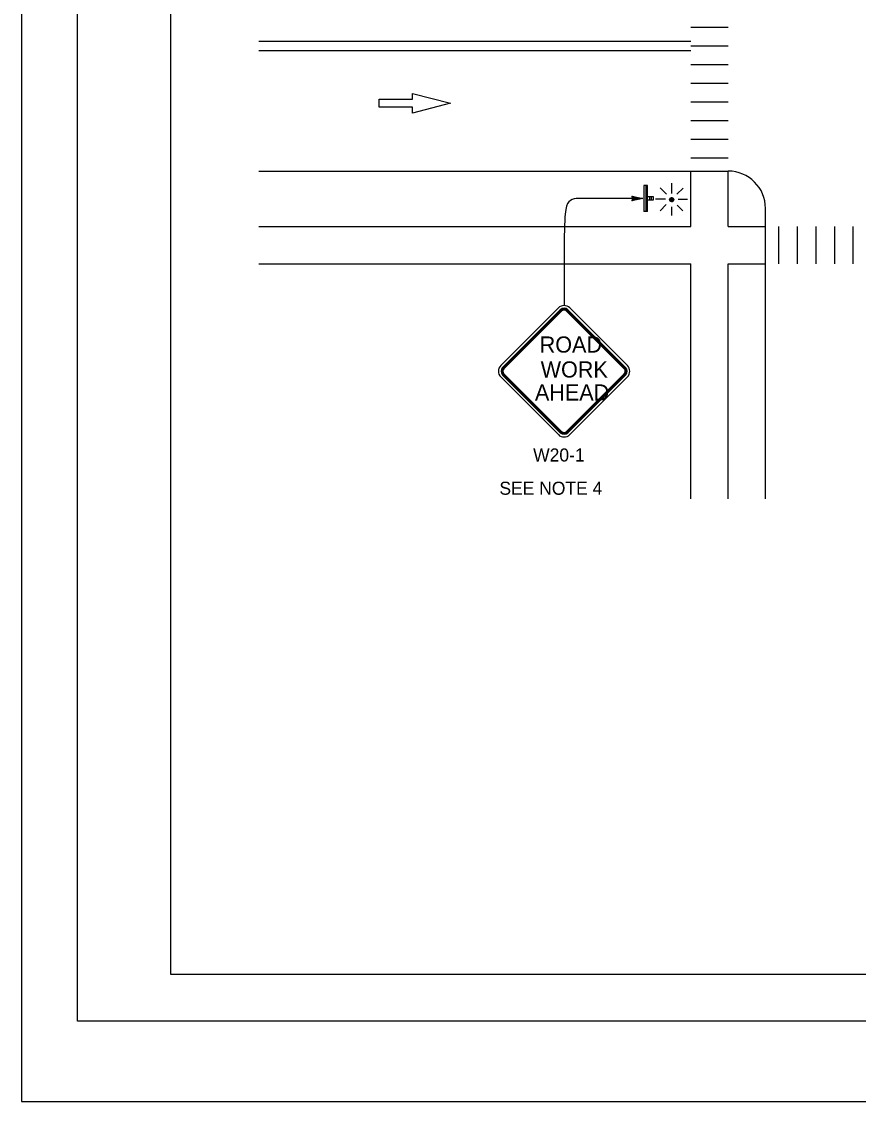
# Model space of a CAD drawing. Extents: x -893 to 867, y -474 to 712.
# Drawn here: x -893 to -445, y -474 to 104 of the extents above; entities that cross this region are included whole.
import ezdxf

# ---------------------------------------------------------------- set-up
doc = ezdxf.new("R2010")
doc.units = 0
for name, color, linetype in [('border_PLOTTING-ELEMENTS', 7, 'Continuous'), ('border_rw_22x34_Cut_Lines', 7, 'Continuous'), ('border_SHEET', 7, 'Continuous'), ('pp_PRESENTATION', 7, 'Continuous'), ('tcd_PVMT-MARKER', 7, 'Continuous'), ('temp_TRAFFIC-CONTROL', 7, 'Continuous'), ('temp_TRAFFIC-CONTROL-anno', 7, 'Continuous')]:
    doc.layers.add(name, color=color, linetype=linetype)

msp = doc.modelspace()

# ---------------------------------------------------------------- linework, layer by layer
at = {"layer": 'border_PLOTTING-ELEMENTS'}
for points in [[(-893.46, -474.04), (866.54, -474.04), (866.54, 711.96), (-893.46, 711.96)], [(-863.46, 668.96), (836.54, 668.96), (836.54, -431.04), (-863.46, -431.04)]]:
    msp.add_lwpolyline(points, close=True, dxfattribs=at)
at = {"layer": 'border_rw_22x34_Cut_Lines'}
msp.add_lwpolyline([(-863.46, 668.96), (836.54, 668.96), (836.54, -431.04), (-863.46, -431.04)], close=True, dxfattribs=at)
at = {"layer": 'border_SHEET'}
for p, q in [((-813.46, -406.05), (-813.46, 643.95)), ((811.54, -406.05), (-813.46, -406.05))]:
    msp.add_line(p, q, dxfattribs=at)
at = {"layer": 'pp_PRESENTATION'}
for p, q in [((-683.96, 62.71), (-683.96, 65.8)), ((-683.96, 65.8), (-663.64, 60.58)), ((-701.9, 60.58), (-701.9, 62.71)), ((-701.9, 62.71), (-683.96, 62.71)), ((-701.9, 58.46), (-701.9, 60.58)), ((-683.96, 58.46), (-701.9, 58.46)), ((-663.64, 60.58), (-683.96, 55.36)), ((-683.96, 55.36), (-683.96, 58.46))]:
    msp.add_line(p, q, dxfattribs=at)
at = {"layer": 'tcd_PVMT-MARKER'}
for p, q in [((-514.8, 101.21), (-534.8, 101.21)), ((-766.26, 93.8), (-534.8, 93.8)), ((-766.26, 88.8), (-534.8, 88.8)), ((-514.8, 91.21), (-534.8, 91.21)), ((-514.8, 81.21), (-534.8, 81.21)), ((-514.8, 71.21), (-534.8, 71.21)), ((-514.8, 61.21), (-534.8, 61.21)), ((-514.8, 51.21), (-534.8, 51.21)), ((-514.8, 41.21), (-534.8, 41.21)), ((-514.8, 31.21), (-534.8, 31.21)), ((-766.26, 24.25), (-514.8, 24.25)), ((-534.8, -5.38), (-534.8, 24.25)), ((-514.8, -5.38), (-514.8, 24.25)), ((-494.8, -151.21), (-494.8, 4.25)), ((-766.26, -5.38), (-534.8, -5.38)), ((-514.8, -5.38), (-494.8, -5.38)), ((-487.92, -5.38), (-487.92, -25.38)), ((-477.92, -5.38), (-477.92, -25.38)), ((-467.92, -5.38), (-467.92, -25.38)), ((-457.92, -5.38), (-457.92, -25.38)), ((-447.92, -5.38), (-447.92, -25.38)), ((-766.26, -25.38), (-534.8, -25.38)), ((-534.8, -151.21), (-534.8, -25.38)), ((-514.8, -151.21), (-514.8, -25.38)), ((-514.8, -25.38), (-494.8, -25.38))]:
    msp.add_line(p, q, dxfattribs=at)
msp.add_arc((-514.8, 4.25), 20, 0, 90, dxfattribs=at)
at = {"layer": 'temp_TRAFFIC-CONTROL'}
for p, q in [((-545.03, 12.21), (-545.03, 17.73)), ((-558, 16.48), (-559.97, 16.48)), ((-559.97, 16.48), (-559.97, 2.7)), ((-558.99, 16.48), (-558.99, 2.7)), ((-558, 2.7), (-558, 16.48)), ((-547.81, 11.92), (-551.17, 15.28)), ((-542.28, 11.83), (-538.96, 15.15)), ((-558, 10.58), (-557.02, 10.58)), ((-558, 9.59), (-558, 9.59)), ((-557.02, 8.61), (-558, 8.61)), ((-557.02, 10.58), (-555.05, 10.58)), ((-557.02, 10.58), (-557.02, 8.61)), ((-555.05, 8.61), (-557.02, 8.61)), ((-556.04, 10.58), (-556.04, 8.61)), ((-555.05, 10.58), (-555.05, 8.61)), ((-548.35, 9.21), (-553.77, 9.21)), ((-548.02, 6.35), (-551.31, 3.06)), ((-542.15, 5.98), (-539.06, 2.9)), ((-541.52, 9.21), (-536.57, 9.21)), ((-558, 2.7), (-559.97, 2.7)), ((-545.22, 5.2), (-545.22, 0.44))]:
    msp.add_line(p, q, dxfattribs=at)
for points in [[(-546.21, 9.01), (-545.15, 10.07)], [(-546.19, 8.75), (-544.89, 10.05)], [(-546.13, 8.53), (-544.67, 9.99)], [(-546.12, 9.38), (-545.52, 9.98)], [(-546.03, 8.34), (-544.48, 9.89)], [(-545.91, 8.18), (-544.32, 9.77)], [(-545.76, 8.05), (-544.19, 9.62)], [(-545.58, 7.94), (-544.08, 9.44)], [(-545.37, 7.87), (-544, 9.23)], [(-545.13, 7.83), (-543.97, 8.99)], [(-544.81, 7.86), (-544, 8.67)], [(-605.81, -49.03), (-636.69, -79.91)], [(-604.79, -50.05), (-635.67, -80.93)], [(-604.45, -50.39), (-635.33, -81.27)], [(-604.11, -50.72), (-634.99, -81.61)], [(-570.51, -81.61), (-601.39, -50.72)], [(-570.17, -81.27), (-601.05, -50.39)], [(-569.83, -80.93), (-600.71, -50.05)], [(-568.81, -79.91), (-599.7, -49.03)], [(-636.69, -86.02), (-605.81, -116.91)], [(-635.67, -85), (-604.79, -115.89)], [(-635.33, -84.66), (-604.45, -115.55)], [(-634.99, -84.32), (-604.11, -115.21)], [(-601.39, -115.21), (-570.51, -84.32)], [(-601.05, -115.55), (-570.17, -84.66)], [(-600.71, -115.89), (-569.83, -85)], [(-599.7, -116.91), (-568.81, -86.02)]]:
    msp.add_lwpolyline(points, dxfattribs=at)
msp.add_circle((-545.09, 8.95), 1.12, dxfattribs=at)
for centre, radius, start, end in [((-602.75, -52.08), 4.32, 45, 135), ((-602.75, -52.08), 2.88, 45, 135), ((-602.75, -52.08), 2.4, 45, 135), ((-602.75, -52.08), 1.92, 45, 135), ((-633.64, -82.97), 4.32, 135, 224.99989), ((-633.64, -82.97), 2.88, 135, 224.99989), ((-571.87, -82.97), 2.88, 315, 45), ((-571.87, -82.97), 4.32, 315, 45), ((-633.64, -82.97), 2.4, 135, 224.99989), ((-633.64, -82.97), 1.92, 135, 224.99989), ((-571.87, -82.97), 1.92, 315, 45), ((-571.87, -82.97), 2.4, 315, 45), ((-602.75, -113.85), 2.4, 225, 315), ((-602.75, -113.85), 1.92, 225, 315), ((-602.75, -113.85), 4.32, 225, 315), ((-602.75, -113.85), 2.88, 225, 315)]:
    msp.add_arc(centre, radius, start, end, dxfattribs=at)
at = {"layer": 'temp_TRAFFIC-CONTROL-anno'}
msp.add_lwpolyline([(-566.37, 10.91), (-560.46, 9.59), (-566.37, 8.28), (-566.16, 8.63), (-561.83, 9.59), (-566.16, 10.56), (-565.95, 10.21), (-563.18, 9.59), (-565.95, 8.98), (-565.74, 9.33), (-564.54, 9.59), (-565.74, 9.86), (-565.58, 9.59), (-566.37, 8.28), (-565.58, 9.59)], close=True, dxfattribs=at)
msp.add_open_spline([(-560.46, 9.59), (-584.97, 9.59), (-594.68, 9.59), (-602.75, 9.59), (-602.75, -6.94), (-602.75, -47.76)], degree=3, dxfattribs=at)

# ---------------------------------------------------------------- texts
at = {"layer": 'temp_TRAFFIC-CONTROL'}
for s, height, p in [('ROAD', 8.64, (-615.81, -72.96)), ('WORK', 8.64, (-615.27, -86.31)), ('AHEAD', 8.64, (-618.36, -98.62)), ('W20-1', 7, (-619.31, -131.31))]:
    msp.add_text(s, height=height, dxfattribs=at).set_placement(p)
at = {"layer": 'temp_TRAFFIC-CONTROL-anno'}
msp.add_text('SEE NOTE 4', height=7, dxfattribs=at).set_placement((-637.4, -149.11))

doc.saveas('drawing.dxf')
